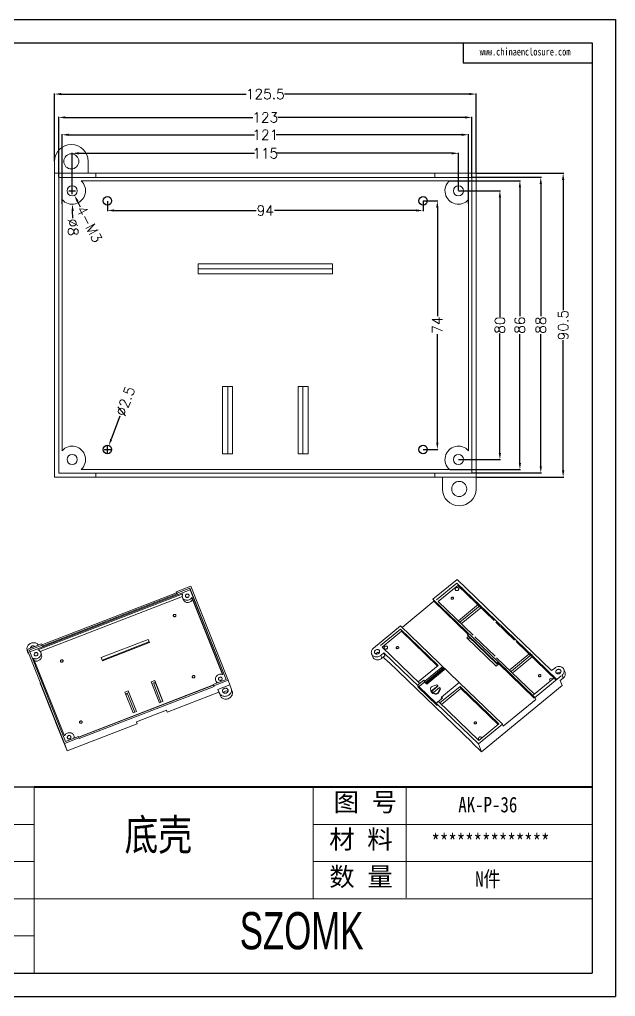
# Model space of a CAD drawing. Header units: inches. Extents: x 918 to 1974, y 1101 to 1392.
# Drawn here: x 1151.5 to 1328.9, y 1101 to 1391.8 of the extents above; entities that cross this region are included whole.
import ezdxf

# ---------------------------------------------------------------- set-up
doc = ezdxf.new("R2010")
doc.units = ezdxf.units.IN
doc.layers.add('文字', color=81, linetype='Continuous')
doc.layers.add('粗实线', color=7, linetype='Continuous', lineweight=30)
doc.layers.add('细实线', color=3, linetype='Continuous', lineweight=9)
doc.styles.get("Standard").update_dxf_attribs({"font": 'txt', "bigfont": 'gbcbig.shx'})
doc.styles.add('宋体', font='', dxfattribs={"width": 0.8, "height": 3.5})
doc.styles.add('长仿宋', font='', dxfattribs={"width": 0.7, "height": 4})
doc.styles.get('宋体').set_extended_font_data('SimSun')
doc.styles.get('长仿宋').set_extended_font_data('SimSun')
doc.dimstyles.new('3', dxfattribs={"dimtxt": 3, "dimasz": 2, "dimexe": 0.18, "dimexo": 0.0625, "dimgap": 0.2, "dimtad": 0, "dimzin": 12, "dimdsep": 46, "dimtxsty": 'Standard', "dimcen": 1, "dimclrd": 3, "dimclre": 3, "dimadec": 0, "dimazin": 0, "dimtfac": 1, "dimtofl": 0, "dimtmove": 0, "dimatfit": 3, "dimfxl": 0, "dimtolj": 1, "dimtzin": 0, "dimarcsym": 0})

# ---------------------------------------------------------------- blocks, each defined once
blk = doc.blocks.new('*D134')
at = {"color": 3, "lineweight": -2, "transparency": 16777216}
for p, q in [((1161.92, 1349.62), (1161.92, 1369.77)), ((1163.92, 1369.59), (1218.97, 1369.59)), ((1285.42, 1369.59), (1230.37, 1369.59)), ((1287.42, 1346.12), (1287.42, 1369.77))]:
    blk.add_line(p, q, dxfattribs=at)
at = {"color": 3, "transparency": 16777216}
for points in [[(1163.92, 1369.93), (1163.92, 1369.26), (1161.92, 1369.59)], [(1285.42, 1369.93), (1285.42, 1369.26), (1287.42, 1369.59)]]:
    blk.add_solid(points, dxfattribs=at)
at = {"layer": 'Defpoints', "color": 0, "transparency": 16777216}
for p in [(1287.42, 1369.59), (1161.92, 1349.56), (1287.42, 1346.06)]:
    blk.add_point(p, dxfattribs=at)
at = {"color": 0, "transparency": 16777216, "insert": (1224.67, 1369.59), "char_height": 3, "attachment_point": 5}
blk.add_mtext('\\A1;125.5', dxfattribs=at)
blk = doc.blocks.new('*D135')
at = {"color": 3, "lineweight": -2, "transparency": 16777216}
for p, q in [((1163.17, 1344.87), (1163.17, 1362.82)), ((1165.17, 1362.64), (1220.97, 1362.64)), ((1284.17, 1362.64), (1228.37, 1362.64)), ((1286.17, 1344.87), (1286.17, 1362.82))]:
    blk.add_line(p, q, dxfattribs=at)
at = {"color": 3, "transparency": 16777216}
for points in [[(1165.17, 1362.97), (1165.17, 1362.31), (1163.17, 1362.64)], [(1284.17, 1362.97), (1284.17, 1362.31), (1286.17, 1362.64)]]:
    blk.add_solid(points, dxfattribs=at)
at = {"layer": 'Defpoints', "color": 0, "transparency": 16777216}
for p in [(1286.17, 1362.64), (1163.17, 1344.81), (1286.17, 1344.81)]:
    blk.add_point(p, dxfattribs=at)
at = {"color": 0, "transparency": 16777216, "insert": (1224.67, 1362.64), "char_height": 3, "attachment_point": 5}
blk.add_mtext('\\A1;123', dxfattribs=at)
blk = doc.blocks.new('*D136')
at = {"color": 3, "lineweight": -2, "transparency": 16777216}
for p, q in [((1164.17, 1336.95), (1164.17, 1357.66)), ((1166.17, 1357.48), (1221.47, 1357.48)), ((1283.17, 1357.48), (1227.87, 1357.48)), ((1285.17, 1336.95), (1285.17, 1357.66))]:
    blk.add_line(p, q, dxfattribs=at)
at = {"color": 3, "transparency": 16777216}
for points in [[(1166.17, 1357.81), (1166.17, 1357.14), (1164.17, 1357.48)], [(1283.17, 1357.81), (1283.17, 1357.14), (1285.17, 1357.48)]]:
    blk.add_solid(points, dxfattribs=at)
at = {"layer": 'Defpoints', "color": 0, "transparency": 16777216}
for p in [(1285.17, 1357.48), (1164.17, 1336.89), (1285.17, 1336.89)]:
    blk.add_point(p, dxfattribs=at)
at = {"color": 0, "transparency": 16777216, "insert": (1224.67, 1357.48), "char_height": 3, "attachment_point": 5}
blk.add_mtext('\\A1;121', dxfattribs=at)
blk = doc.blocks.new('*D137')
at = {"color": 3, "lineweight": -2, "transparency": 16777216}
for p, q in [((1167.17, 1340.87), (1167.17, 1352.14)), ((1282.17, 1340.87), (1282.17, 1352.14)), ((1169.17, 1351.96), (1221.47, 1351.96)), ((1280.17, 1351.96), (1227.87, 1351.96))]:
    blk.add_line(p, q, dxfattribs=at)
at = {"color": 3, "transparency": 16777216}
for points in [[(1169.17, 1352.29), (1169.17, 1351.62), (1167.17, 1351.96)], [(1280.17, 1352.29), (1280.17, 1351.62), (1282.17, 1351.96)]]:
    blk.add_solid(points, dxfattribs=at)
at = {"layer": 'Defpoints', "color": 0, "transparency": 16777216}
for p in [(1167.17, 1351.96), (1167.17, 1340.81), (1282.17, 1340.81)]:
    blk.add_point(p, dxfattribs=at)
at = {"color": 0, "transparency": 16777216, "insert": (1224.67, 1351.96), "char_height": 3, "attachment_point": 5}
blk.add_mtext('\\A1;115', dxfattribs=at)
blk = doc.blocks.new('*D138')
at = {"color": 3, "lineweight": -2, "transparency": 16777216}
for p, q in [((1282.23, 1340.81), (1294.71, 1340.81)), ((1294.53, 1338.81), (1294.53, 1303.26)), ((1294.53, 1262.81), (1294.53, 1298.36)), ((1282.23, 1260.81), (1294.71, 1260.81))]:
    blk.add_line(p, q, dxfattribs=at)
at = {"color": 3, "transparency": 16777216}
for points in [[(1294.19, 1338.81), (1294.86, 1338.81), (1294.53, 1340.81)], [(1294.19, 1262.81), (1294.86, 1262.81), (1294.53, 1260.81)]]:
    blk.add_solid(points, dxfattribs=at)
at = {"layer": 'Defpoints', "color": 0, "transparency": 16777216}
for p in [(1282.17, 1340.81), (1282.17, 1260.81), (1294.53, 1260.81)]:
    blk.add_point(p, dxfattribs=at)
at = {"color": 0, "transparency": 16777216, "insert": (1294.53, 1300.81), "char_height": 3, "attachment_point": 5, "rotation": 90}
blk.add_mtext('\\A1;80', dxfattribs=at)
blk = doc.blocks.new('*D139')
at = {"color": 3, "lineweight": -2, "transparency": 16777216}
for p, q in [((1279.58, 1343.81), (1300.66, 1343.81)), ((1300.48, 1341.81), (1300.48, 1303.51)), ((1300.48, 1259.81), (1300.48, 1298.11)), ((1279.58, 1257.81), (1300.66, 1257.81))]:
    blk.add_line(p, q, dxfattribs=at)
at = {"color": 3, "transparency": 16777216}
for points in [[(1300.15, 1341.81), (1300.81, 1341.81), (1300.48, 1343.81)], [(1300.15, 1259.81), (1300.81, 1259.81), (1300.48, 1257.81)]]:
    blk.add_solid(points, dxfattribs=at)
at = {"layer": 'Defpoints', "color": 0, "transparency": 16777216}
for p in [(1279.52, 1343.81), (1300.48, 1343.81), (1279.52, 1257.81)]:
    blk.add_point(p, dxfattribs=at)
at = {"color": 0, "transparency": 16777216, "insert": (1300.48, 1300.81), "char_height": 3, "attachment_point": 5, "rotation": 90}
blk.add_mtext('\\A1;86', dxfattribs=at)
blk = doc.blocks.new('*D140')
at = {"color": 3, "lineweight": -2, "transparency": 16777216}
for p, q in [((1286.23, 1344.81), (1306.88, 1344.81)), ((1306.7, 1342.81), (1306.7, 1303.51)), ((1306.7, 1258.81), (1306.7, 1298.11)), ((1286.23, 1256.81), (1306.88, 1256.81))]:
    blk.add_line(p, q, dxfattribs=at)
at = {"color": 3, "transparency": 16777216}
for points in [[(1306.37, 1342.81), (1307.03, 1342.81), (1306.7, 1344.81)], [(1306.37, 1258.81), (1307.03, 1258.81), (1306.7, 1256.81)]]:
    blk.add_solid(points, dxfattribs=at)
at = {"layer": 'Defpoints', "color": 0, "transparency": 16777216}
for p in [(1286.17, 1344.81), (1286.17, 1256.81), (1306.7, 1256.81)]:
    blk.add_point(p, dxfattribs=at)
at = {"color": 0, "transparency": 16777216, "insert": (1306.7, 1300.81), "char_height": 3, "attachment_point": 5, "rotation": 90}
blk.add_mtext('\\A1;88', dxfattribs=at)
blk = doc.blocks.new('*D141')
at = {"color": 3, "lineweight": -2, "transparency": 16777216}
for p, q in [((1287.48, 1346.06), (1313.54, 1346.06)), ((1313.36, 1344.06), (1313.36, 1305.26)), ((1313.36, 1257.56), (1313.36, 1296.36)), ((1287.48, 1255.56), (1313.54, 1255.56))]:
    blk.add_line(p, q, dxfattribs=at)
at = {"color": 3, "transparency": 16777216}
for points in [[(1313.03, 1344.06), (1313.7, 1344.06), (1313.36, 1346.06)], [(1313.03, 1257.56), (1313.7, 1257.56), (1313.36, 1255.56)]]:
    blk.add_solid(points, dxfattribs=at)
at = {"layer": 'Defpoints', "color": 0, "transparency": 16777216}
for p in [(1287.42, 1346.06), (1313.36, 1346.06), (1287.42, 1255.56)]:
    blk.add_point(p, dxfattribs=at)
at = {"color": 0, "transparency": 16777216, "insert": (1313.36, 1300.81), "char_height": 3, "attachment_point": 5, "rotation": 90}
blk.add_mtext('\\A1;90.5', dxfattribs=at)
blk = doc.blocks.new('*D142')
at = {"color": 3, "lineweight": -2, "transparency": 16777216}
for p, q in [((1166.17, 1340.81), (1168.17, 1340.81)), ((1167.17, 1339.81), (1167.17, 1341.81)), ((1167.35, 1332.64), (1167.3, 1334.81))]:
    blk.add_line(p, q, dxfattribs=at)
at = {"color": 3, "transparency": 16777216}
blk.add_solid([(1167.64, 1334.82), (1166.97, 1334.8), (1167.26, 1336.81)], dxfattribs=at)
at = {"layer": 'Defpoints', "color": 0, "transparency": 16777216}
for p in [(1167.08, 1344.81), (1167.26, 1336.81)]:
    blk.add_point(p, dxfattribs=at)
at = {"color": 0, "transparency": 16777216, "insert": (1167.41, 1329.94), "char_height": 3, "attachment_point": 5, "rotation": 271.2911}
blk.add_mtext('\\A1;∅8', dxfattribs=at)
blk = doc.blocks.new('*D143')
at = {"color": 3, "lineweight": -2, "transparency": 16777216}
for p, q in [((1166.17, 1340.81), (1168.17, 1340.81)), ((1167.17, 1339.81), (1167.17, 1341.81)), ((1169.69, 1335.92), (1168.77, 1337.7))]:
    blk.add_line(p, q, dxfattribs=at)
at = {"color": 3, "transparency": 16777216}
blk.add_solid([(1169.07, 1337.85), (1168.47, 1337.55), (1167.85, 1339.48)], dxfattribs=at)
at = {"layer": 'Defpoints', "color": 0, "transparency": 16777216}
for p in [(1166.48, 1342.14), (1167.85, 1339.48)]:
    blk.add_point(p, dxfattribs=at)
at = {"color": 0, "transparency": 16777216, "insert": (1172.3, 1330.85), "char_height": 3, "attachment_point": 5, "rotation": 297.2671}
blk.add_mtext('\\A1;4-M3', dxfattribs=at)
blk = doc.blocks.new('*D157')
at = {"color": 3, "lineweight": -2, "transparency": 16777216}
for p, q in [((1177.67, 1337.75), (1177.67, 1334.76)), ((1271.67, 1337.75), (1271.67, 1334.76)), ((1179.67, 1334.94), (1221.97, 1334.94)), ((1269.67, 1334.94), (1227.37, 1334.94))]:
    blk.add_line(p, q, dxfattribs=at)
at = {"color": 3, "transparency": 16777216}
for points in [[(1179.67, 1335.27), (1179.67, 1334.61), (1177.67, 1334.94)], [(1269.67, 1335.27), (1269.67, 1334.61), (1271.67, 1334.94)]]:
    blk.add_solid(points, dxfattribs=at)
at = {"layer": 'Defpoints', "color": 0, "transparency": 16777216}
for p in [(1177.67, 1337.81), (1271.67, 1337.81), (1271.67, 1334.94)]:
    blk.add_point(p, dxfattribs=at)
at = {"color": 0, "transparency": 16777216, "insert": (1224.67, 1334.94), "char_height": 3, "attachment_point": 5}
blk.add_mtext('\\A1;94', dxfattribs=at)
blk = doc.blocks.new('*D158')
at = {"color": 3, "lineweight": -2, "transparency": 16777216}
for p, q in [((1271.73, 1337.81), (1276.08, 1337.81)), ((1275.9, 1335.81), (1275.9, 1303.51)), ((1275.9, 1265.81), (1275.9, 1298.11)), ((1271.73, 1263.81), (1276.08, 1263.81))]:
    blk.add_line(p, q, dxfattribs=at)
at = {"color": 3, "transparency": 16777216}
for points in [[(1275.57, 1335.81), (1276.23, 1335.81), (1275.9, 1337.81)], [(1275.57, 1265.81), (1276.23, 1265.81), (1275.9, 1263.81)]]:
    blk.add_solid(points, dxfattribs=at)
at = {"layer": 'Defpoints', "color": 0, "transparency": 16777216}
for p in [(1271.67, 1337.81), (1271.67, 1263.81), (1275.9, 1263.81)]:
    blk.add_point(p, dxfattribs=at)
at = {"color": 0, "transparency": 16777216, "insert": (1275.9, 1300.81), "char_height": 3, "attachment_point": 5, "rotation": 90}
blk.add_mtext('\\A1;74', dxfattribs=at)
blk = doc.blocks.new('*D159')
at = {"color": 3, "lineweight": -2, "transparency": 16777216}
for p, q in [((1181.37, 1273.76), (1178.8, 1266.86)), ((1176.67, 1263.81), (1178.67, 1263.81)), ((1177.67, 1262.81), (1177.67, 1264.81))]:
    blk.add_line(p, q, dxfattribs=at)
at = {"color": 3, "transparency": 16777216}
blk.add_solid([(1178.49, 1266.97), (1179.11, 1266.74), (1178.1, 1264.98)], dxfattribs=at)
at = {"layer": 'Defpoints', "color": 0, "transparency": 16777216}
for p in [(1178.1, 1264.98), (1177.23, 1262.64)]:
    blk.add_point(p, dxfattribs=at)
at = {"color": 0, "transparency": 16777216, "insert": (1183.01, 1278.17), "char_height": 3, "attachment_point": 5, "rotation": 69.5749}
blk.add_mtext('\\A1;∅2.5', dxfattribs=at)

msp = doc.modelspace()

# ---------------------------------------------------------------- linework, layer by layer
for p, q in [((917.718, 1391.774), (1328.94, 1391.774)), ((1328.94, 1391.774), (1328.94, 1101.011)), ((928.359, 1384.851), (1322.017, 1384.851)), ((1283.556, 1384.851), (1283.556, 1378.841)), ((1322.017, 1384.851), (1322.017, 1107.934)), ((1283.556, 1378.841), (1322.017, 1378.841)), ((1155.867, 1163.317), (1072.792, 1163.317)), ((928.359, 1107.934), (1322.017, 1107.934)), ((917.718, 1101.011), (1328.94, 1101.011))]:
    msp.add_line(p, q)
at = {"color": 7, "linetype": 'Continuous', "lineweight": 15}
for p, q in [((1161.917, 1346.059), (1161.917, 1349.559)), ((1171.917, 1349.559), (1171.917, 1346.059)), ((1161.917, 1255.559), (1161.917, 1346.059)), ((1161.917, 1346.059), (1174.167, 1346.059)), ((1174.167, 1344.809), (1163.167, 1344.809)), ((1163.167, 1344.809), (1163.167, 1256.809)), ((1279.522, 1343.809), (1169.813, 1343.809)), ((1174.167, 1346.059), (1174.167, 1344.809)), ((1174.167, 1346.059), (1275.167, 1346.059)), ((1275.167, 1344.809), (1174.167, 1344.809)), ((1275.167, 1344.809), (1275.167, 1346.059)), ((1275.167, 1346.059), (1287.417, 1346.059)), ((1286.167, 1344.809), (1275.167, 1344.809)), ((1286.167, 1256.809), (1286.167, 1344.809)), ((1287.417, 1346.059), (1287.417, 1255.559)), ((1164.167, 1338.164), (1164.167, 1263.455)), ((1285.167, 1263.455), (1285.167, 1338.164)), ((1244.667, 1319.059), (1204.667, 1319.059)), ((1204.667, 1319.059), (1204.667, 1316.059)), ((1244.667, 1317.559), (1204.667, 1317.559)), ((1244.667, 1316.059), (1244.667, 1319.059)), ((1204.667, 1316.059), (1244.667, 1316.059)), ((1211.917, 1282.559), (1211.917, 1262.559)), ((1214.917, 1282.559), (1211.917, 1282.559)), ((1213.517, 1282.559), (1213.517, 1262.559)), ((1214.917, 1262.559), (1214.917, 1282.559)), ((1234.417, 1282.559), (1237.417, 1282.559)), ((1234.417, 1262.559), (1234.417, 1282.559)), ((1235.817, 1282.559), (1235.817, 1262.559)), ((1237.417, 1262.559), (1237.417, 1282.559)), ((1211.917, 1262.559), (1214.917, 1262.559)), ((1237.417, 1262.559), (1234.417, 1262.559)), ((1163.167, 1256.809), (1174.167, 1256.809)), ((1169.813, 1257.809), (1279.522, 1257.809)), ((1174.167, 1255.559), (1174.167, 1256.809)), ((1174.167, 1256.809), (1275.167, 1256.809)), ((1275.167, 1256.809), (1275.167, 1255.559)), ((1275.167, 1256.809), (1286.167, 1256.809)), ((1174.167, 1255.559), (1161.917, 1255.559)), ((1275.167, 1255.559), (1174.167, 1255.559)), ((1287.417, 1255.559), (1275.167, 1255.559)), ((1277.417, 1252.059), (1277.417, 1255.559)), ((1287.417, 1255.559), (1287.417, 1252.059)), ((1281.76, 1225.139), (1274.608, 1219.252)), ((1309.94, 1197.998), (1281.76, 1225.139)), ((1202.353, 1222.046), (1154.548, 1203.566)), ((1198.183, 1221.438), (1202.467, 1223.094)), ((1198.337, 1221.053), (1198.183, 1221.438)), ((1198.267, 1221.191), (1198.183, 1221.438)), ((1202.183, 1222.54), (1198.337, 1221.053)), ((1213.016, 1195.383), (1202.183, 1222.54)), ((1202.353, 1222.046), (1202.183, 1222.54)), ((1212.992, 1195.374), (1202.353, 1222.046)), ((1202.467, 1223.094), (1213.607, 1195.166)), ((1281.732, 1223.983), (1275.692, 1219.012)), ((1281.964, 1223.372), (1276.141, 1218.58)), ((1293.074, 1213.059), (1281.732, 1223.983)), ((1292.857, 1212.88), (1281.964, 1223.372)), ((1200.152, 1220.839), (1156.971, 1204.146)), ((1199.975, 1220.025), (1157.663, 1203.668)), ((1158.144, 1205.681), (1198.267, 1221.191)), ((1198.421, 1220.806), (1158.286, 1205.291)), ((1198.421, 1220.806), (1198.267, 1221.191)), ((1198.337, 1221.053), (1198.421, 1220.806)), ((1200.027, 1219.785), (1200.253, 1219.126)), ((1212.018, 1196.805), (1202.821, 1219.86)), ((1202.821, 1219.86), (1203.046, 1219.201)), ((1211.973, 1196.824), (1203.046, 1219.201)), ((1274.84, 1218.641), (1265.389, 1210.862)), ((1274.608, 1219.252), (1293.997, 1200.578)), ((1274.84, 1218.641), (1274.608, 1219.252)), ((1285.022, 1208.835), (1274.84, 1218.641)), ((1276.141, 1218.58), (1286.597, 1208.51)), ((1286.519, 1218.985), (1286.287, 1219.596)), ((1282.157, 1212.786), (1288.196, 1217.757)), ((1288.634, 1217.335), (1282.595, 1212.364)), ((1288.866, 1216.724), (1283.044, 1211.932)), ((1288.866, 1216.724), (1288.634, 1217.335)), ((1299.141, 1207.216), (1293.074, 1213.059)), ((1264.94, 1211.295), (1256.86, 1204.645)), ((1258.997, 1205.426), (1264.957, 1210.331)), ((1259.446, 1204.994), (1265.189, 1209.72)), ((1282.391, 1194.487), (1264.94, 1211.295)), ((1264.957, 1210.331), (1276.19, 1199.513)), ((1265.189, 1209.72), (1275.973, 1199.334)), ((1298.924, 1207.037), (1293.306, 1212.448)), ((1189.79, 1207.272), (1175.802, 1201.864)), ((1190.159, 1206.346), (1189.79, 1207.272)), ((1189.79, 1207.272), (1189.959, 1206.778)), ((1189.959, 1206.778), (1190.135, 1206.337)), ((1285.167, 1208.152), (1284.676, 1207.748)), ((1284.676, 1207.748), (1293.434, 1199.313)), ((1285.239, 1209.013), (1284.842, 1208.686)), ((1284.842, 1208.686), (1293.6, 1200.251)), ((1284.974, 1208.337), (1284.842, 1208.686)), ((1284.974, 1208.337), (1293.732, 1199.902)), ((1285.061, 1207.377), (1285.552, 1207.781)), ((1287.035, 1208.088), (1293.102, 1202.245)), ((1311.483, 1195.329), (1299.141, 1207.216)), ((1153.763, 1204.267), (1158.047, 1205.923)), ((1164.904, 1176.339), (1153.763, 1204.267)), ((1154.243, 1202.867), (1153.763, 1204.267)), ((1153.786, 1204.016), (1154.068, 1203.193)), ((1153.812, 1203.948), (1154.094, 1203.124)), ((1154.243, 1202.867), (1153.812, 1203.948)), ((1158.201, 1205.538), (1154.354, 1204.051)), ((1154.354, 1204.051), (1165.187, 1176.894)), ((1158.047, 1205.923), (1158.201, 1205.538)), ((1158.286, 1205.291), (1158.201, 1205.538)), ((1176.092, 1201.137), (1190.044, 1206.531)), ((1176.171, 1200.939), (1190.159, 1206.346)), ((1190.044, 1206.531), (1190.123, 1206.332)), ((1270.668, 1194.186), (1259.446, 1204.994)), ((1269.744, 1205.333), (1269.512, 1205.945)), ((1311.266, 1195.15), (1299.362, 1206.615)), ((1154.094, 1203.124), (1154.068, 1203.193)), ((1155.691, 1201.641), (1164.888, 1178.586)), ((1158.059, 1202.69), (1157.834, 1203.349)), ((1175.802, 1201.864), (1176.171, 1200.939)), ((1256.319, 1202.97), (1256.651, 1202.097)), ((1258.558, 1203.379), (1258.597, 1203.276)), ((1259.05, 1202.537), (1259.977, 1203.3)), ((1259.381, 1201.663), (1259.05, 1202.537)), ((1259.381, 1201.663), (1260.309, 1202.426)), ((1259.781, 1201.992), (1261.365, 1200.467)), ((1260.309, 1202.426), (1259.977, 1203.3)), ((1259.977, 1203.3), (1270.455, 1193.208)), ((1293.54, 1201.823), (1304.81, 1190.969)), ((1297.564, 1198.296), (1303.603, 1203.267)), ((1304.041, 1202.845), (1298.002, 1197.874)), ((1304.273, 1202.234), (1298.451, 1197.442)), ((1304.273, 1202.234), (1304.041, 1202.845)), ((1261.265, 1200.729), (1261.365, 1200.467)), ((1261.458, 1200.544), (1261.365, 1200.467)), ((1261.458, 1200.544), (1286.27, 1176.647)), ((1276.19, 1199.513), (1270.23, 1194.608)), ((1277.508, 1199.19), (1272.211, 1194.829)), ((1277.641, 1198.84), (1272.343, 1194.48)), ((1272.477, 1194.185), (1277.589, 1198.392)), ((1278.047, 1198.283), (1272.749, 1193.923)), ((1277.589, 1198.392), (1277.472, 1198.701)), ((1277.641, 1198.84), (1277.508, 1199.19)), ((1277.548, 1198.764), (1278.047, 1198.283)), ((1277.861, 1198.13), (1277.589, 1198.392)), ((1293.434, 1199.313), (1294.229, 1199.967)), ((1293.6, 1200.251), (1293.997, 1200.578)), ((1293.732, 1199.902), (1293.6, 1200.251)), ((1293.732, 1199.902), (1294.13, 1200.229)), ((1293.851, 1199.999), (1294.043, 1199.814)), ((1293.997, 1200.578), (1304.977, 1190.003)), ((1294.13, 1200.229), (1293.997, 1200.578)), ((1304.777, 1189.809), (1294.229, 1199.967)), ((1310.867, 1198.762), (1309.94, 1197.998)), ((1313.929, 1197.455), (1313.598, 1198.328)), ((1209.17, 1193.896), (1213.016, 1195.383)), ((1213.607, 1195.166), (1209.324, 1193.51)), ((1209.875, 1195.097), (1210.101, 1194.438)), ((1214.087, 1193.767), (1213.607, 1195.166)), ((1271.86, 1195.167), (1270.006, 1193.641)), ((1272.211, 1194.829), (1271.86, 1195.167)), ((1271.993, 1194.818), (1271.86, 1195.167)), ((1304.534, 1190.742), (1310.574, 1195.712)), ((1304.718, 1189.761), (1312.797, 1196.41)), ((1312.461, 1195.016), (1313.388, 1195.78)), ((1313.388, 1195.78), (1313.056, 1196.653)), ((1162.144, 1183.025), (1157.651, 1194.288)), ((1169.104, 1178.205), (1209.231, 1193.717)), ((1169.131, 1178.139), (1209.254, 1193.649)), ((1209.408, 1193.263), (1169.273, 1177.748)), ((1190.699, 1194.622), (1191.748, 1195.028)), ((1193.161, 1188.45), (1190.699, 1194.622)), ((1191.917, 1194.534), (1190.892, 1194.138)), ((1192.002, 1194.287), (1191.442, 1194.071)), ((1191.442, 1194.071), (1193.614, 1188.626)), ((1191.442, 1194.071), (1191.555, 1193.741)), ((1191.555, 1193.741), (1193.598, 1188.619)), ((1194.21, 1188.856), (1191.748, 1195.028)), ((1191.748, 1195.028), (1191.917, 1194.534)), ((1192.002, 1194.287), (1191.917, 1194.534)), ((1194.174, 1188.842), (1192.002, 1194.287)), ((1209.17, 1193.896), (1209.324, 1193.51)), ((1209.17, 1193.896), (1209.254, 1193.649)), ((1209.254, 1193.649), (1209.408, 1193.263)), ((1209.408, 1193.263), (1209.324, 1193.51)), ((1214.087, 1193.767), (1210.59, 1192.415)), ((1210.59, 1192.415), (1210.872, 1191.591)), ((1211.02, 1191.335), (1210.59, 1192.415)), ((1214.087, 1193.767), (1214.517, 1192.687)), ((1214.825, 1191.795), (1214.543, 1192.618)), ((1270.238, 1193.029), (1270.006, 1193.641)), ((1272.092, 1194.556), (1270.238, 1193.029)), ((1275.821, 1187.652), (1270.238, 1193.029)), ((1270.455, 1193.208), (1288.157, 1176.16)), ((1272.343, 1194.48), (1271.993, 1194.818)), ((1272.749, 1193.923), (1272.092, 1194.556)), ((1272.343, 1194.48), (1272.211, 1194.829)), ((1273.881, 1192.318), (1273.948, 1192.143)), ((1274.2, 1192.022), (1276.001, 1193.504)), ((1276.067, 1193.33), (1274.266, 1191.847)), ((1275.782, 1193.715), (1274.515, 1193.347)), ((1276.548, 1192.977), (1274.747, 1191.495)), ((1276.001, 1193.504), (1275.782, 1193.715)), ((1276.001, 1193.504), (1276.067, 1193.33)), ((1276.255, 1191.67), (1276.767, 1192.766)), ((1276.321, 1191.496), (1276.833, 1192.592)), ((1276.767, 1192.766), (1276.548, 1192.977)), ((1282.649, 1193.292), (1276.69, 1188.387)), ((1276.767, 1192.766), (1276.833, 1192.592)), ((1282.391, 1194.487), (1277.093, 1190.127)), ((1282.881, 1192.681), (1277.139, 1187.954)), ((1295.309, 1182.046), (1282.391, 1194.487)), ((1294.232, 1182.137), (1282.649, 1193.292)), ((1282.881, 1192.681), (1282.649, 1193.292)), ((1294.015, 1181.958), (1282.881, 1192.681)), ((1289.052, 1173.802), (1313.024, 1193.532)), ((1312.461, 1195.016), (1313.024, 1193.532)), ((1183.88, 1191.986), (1182.831, 1191.581)), ((1182.831, 1191.581), (1185.293, 1185.409)), ((1183.024, 1191.096), (1184.049, 1191.492)), ((1183.121, 1190.854), (1183.644, 1191.056)), ((1183.644, 1191.056), (1185.816, 1185.611)), ((1186.342, 1185.814), (1183.88, 1191.986)), ((1183.88, 1191.986), (1184.049, 1191.492)), ((1184.049, 1191.492), (1186.318, 1185.805)), ((1210.872, 1191.591), (1195.438, 1185.625)), ((1211.302, 1190.511), (1210.872, 1191.591)), ((1211.02, 1191.335), (1211.302, 1190.511)), ((1274.133, 1191.921), (1274.001, 1191.812)), ((1274.001, 1191.812), (1274.548, 1191.285)), ((1274.001, 1191.812), (1274.054, 1191.673)), ((1274.037, 1192.084), (1274.103, 1192.02)), ((1274.037, 1192.084), (1274.103, 1191.909)), ((1274.054, 1191.673), (1274.601, 1191.145)), ((1274.103, 1191.909), (1274.11, 1191.902)), ((1274.681, 1191.394), (1274.133, 1191.921)), ((1274.2, 1192.022), (1274.266, 1191.847)), ((1274.548, 1191.285), (1274.681, 1191.394)), ((1274.548, 1191.285), (1274.601, 1191.145)), ((1274.601, 1191.145), (1274.734, 1191.254)), ((1274.681, 1191.394), (1274.734, 1191.254)), ((1274.725, 1191.428), (1274.792, 1191.253)), ((1274.738, 1191.409), (1274.803, 1191.346)), ((1274.738, 1191.409), (1274.804, 1191.234)), ((1274.803, 1191.346), (1274.87, 1191.171)), ((1274.804, 1191.234), (1274.87, 1191.171)), ((1275.589, 1188.263), (1277.444, 1189.79)), ((1276.255, 1191.67), (1276.321, 1191.496)), ((1277.167, 1189.933), (1277.019, 1189.811)), ((1277.019, 1189.811), (1277.226, 1189.611)), ((1277.093, 1190.127), (1277.444, 1189.79)), ((1277.226, 1189.778), (1277.093, 1190.127)), ((1277.226, 1189.778), (1277.32, 1189.687)), ((1295.541, 1181.435), (1305.209, 1189.392)), ((1304.977, 1190.003), (1305.209, 1189.392)), ((1194.21, 1188.856), (1193.161, 1188.45)), ((1275.589, 1188.263), (1275.821, 1187.652)), ((1276.252, 1188.808), (1288.272, 1177.232)), ((1185.293, 1185.409), (1186.342, 1185.814)), ((1186.324, 1182.755), (1195.241, 1186.202)), ((1195.213, 1186.191), (1195.438, 1185.625)), ((1195.241, 1186.202), (1195.438, 1185.625)), ((1162.144, 1183.025), (1162.342, 1182.448)), ((1165.665, 1174.116), (1162.342, 1182.448)), ((1186.521, 1182.178), (1165.665, 1174.116)), ((1186.521, 1182.178), (1186.324, 1182.755)), ((1288.157, 1176.16), (1295.309, 1182.046)), ((1288.272, 1177.232), (1294.232, 1182.137)), ((1295.541, 1181.435), (1295.309, 1182.046)), ((1169.188, 1177.995), (1164.904, 1176.339)), ((1165.187, 1176.894), (1169.034, 1178.381)), ((1167.908, 1178.002), (1167.682, 1178.661)), ((1167.924, 1177.952), (1167.908, 1178.002)), ((1169.188, 1177.995), (1169.034, 1178.381)), ((1169.188, 1177.995), (1169.273, 1177.748)), ((1165.665, 1174.116), (1164.904, 1176.339)), ((1286.37, 1176.385), (1286.27, 1176.647)), ((1286.37, 1176.385), (1289.052, 1173.802)), ((1288.157, 1176.16), (1289.052, 1173.802))]:
    msp.add_line(p, q, dxfattribs=at)
at = {"color": 8, "linetype": 'Continuous', "lineweight": 15}
msp.add_line((1274.144, 1191.911), (1274.103, 1192.02), dxfattribs=at)
at = {"color": 7, "linetype": 'Continuous', "lineweight": 15, "flags": 128}
for points in [[(1282.079, 1221.959), (1282.171, 1222.055), (1282.234, 1222.165), (1282.264, 1222.283), (1282.259, 1222.401), (1282.219, 1222.51), (1282.148, 1222.603), (1282.049, 1222.673), (1281.931, 1222.717), (1281.799, 1222.731), (1281.665, 1222.713), (1281.536, 1222.666), (1281.422, 1222.592), (1281.331, 1222.497), (1281.268, 1222.386), (1281.238, 1222.268), (1281.242, 1222.151), (1281.282, 1222.042), (1281.353, 1221.949), (1281.452, 1221.878), (1281.571, 1221.834), (1281.702, 1221.821), (1281.836, 1221.838), (1281.965, 1221.885), (1282.079, 1221.959)], [(1200.152, 1220.839), (1200.051, 1220.632), (1199.988, 1220.416), (1199.963, 1220.197), (1199.979, 1219.979), (1200.033, 1219.769), (1200.124, 1219.572), (1200.251, 1219.394), (1200.41, 1219.239), (1200.596, 1219.112), (1200.805, 1219.015), (1201.031, 1218.952), (1201.268, 1218.924), (1201.51, 1218.932), (1201.75, 1218.976), (1201.982, 1219.054), (1202.2, 1219.164), (1202.398, 1219.304), (1202.57, 1219.469), (1202.712, 1219.656), (1202.821, 1219.86)], [(1201.971, 1220.473), (1201.905, 1220.586), (1201.808, 1220.678), (1201.687, 1220.741), (1201.549, 1220.773), (1201.404, 1220.77), (1201.262, 1220.733), (1201.132, 1220.665), (1201.024, 1220.57), (1200.945, 1220.454), (1200.9, 1220.326), (1200.892, 1220.194), (1200.922, 1220.068), (1200.987, 1219.955), (1201.084, 1219.863), (1201.206, 1219.8), (1201.344, 1219.768), (1201.489, 1219.771), (1201.631, 1219.808), (1201.76, 1219.876), (1201.868, 1219.971), (1201.948, 1220.087), (1201.993, 1220.215), (1202.001, 1220.347), (1201.971, 1220.473)], [(1153.812, 1203.948), (1153.742, 1204.174), (1153.709, 1204.41), (1153.714, 1204.65), (1153.757, 1204.889), (1153.836, 1205.123), (1153.95, 1205.347), (1154.097, 1205.556), (1154.274, 1205.746), (1154.477, 1205.914), (1154.702, 1206.055), (1154.945, 1206.166), (1155.2, 1206.247), (1155.462, 1206.294), (1155.727, 1206.308), (1155.988, 1206.287), (1156.24, 1206.232), (1156.479, 1206.145), (1156.699, 1206.026), (1156.895, 1205.879), (1157.065, 1205.707), (1157.16, 1205.58)], [(1156.971, 1204.146), (1157.187, 1204.062), (1157.382, 1203.947), (1157.552, 1203.802), (1157.692, 1203.632), (1157.797, 1203.442), (1157.866, 1203.236), (1157.896, 1203.021), (1157.887, 1202.801), (1157.839, 1202.583), (1157.752, 1202.372), (1157.63, 1202.175), (1157.476, 1201.995), (1157.293, 1201.839), (1157.087, 1201.71), (1156.863, 1201.612), (1156.627, 1201.547), (1156.386, 1201.517), (1156.145, 1201.523), (1155.912, 1201.565), (1155.691, 1201.641)], [(1256.86, 1204.645), (1256.683, 1204.479), (1256.532, 1204.295), (1256.409, 1204.097), (1256.318, 1203.889), (1256.261, 1203.674), (1256.237, 1203.458), (1256.249, 1203.244), (1256.296, 1203.037), (1256.376, 1202.842), (1256.489, 1202.662), (1256.631, 1202.501), (1256.8, 1202.362), (1256.993, 1202.248), (1257.205, 1202.161), (1257.433, 1202.104), (1257.671, 1202.077), (1257.915, 1202.08), (1258.16, 1202.115), (1258.401, 1202.179), (1258.633, 1202.272), (1258.85, 1202.392), (1259.05, 1202.537)], [(1258.448, 1203.116), (1258.565, 1203.233), (1258.653, 1203.366), (1258.708, 1203.51), (1258.728, 1203.658), (1258.713, 1203.802), (1258.661, 1203.937), (1258.577, 1204.055), (1258.464, 1204.152), (1258.327, 1204.222), (1258.172, 1204.263), (1258.007, 1204.273), (1257.84, 1204.25), (1257.679, 1204.197), (1257.53, 1204.116), (1257.401, 1204.01), (1257.298, 1203.884), (1257.226, 1203.745), (1257.188, 1203.598), (1257.186, 1203.451), (1257.219, 1203.311), (1257.287, 1203.184), (1257.387, 1203.075), (1257.513, 1202.991), (1257.659, 1202.935), (1257.82, 1202.91), (1257.987, 1202.916), (1258.152, 1202.954), (1258.308, 1203.022), (1258.448, 1203.116)], [(1260.888, 1204.518), (1260.774, 1204.444), (1260.646, 1204.397), (1260.511, 1204.38), (1260.38, 1204.393), (1260.261, 1204.437), (1260.162, 1204.508), (1260.091, 1204.601), (1260.051, 1204.709), (1260.047, 1204.827), (1260.077, 1204.945), (1260.14, 1205.055), (1260.231, 1205.151), (1260.345, 1205.225), (1260.474, 1205.272), (1260.608, 1205.289), (1260.74, 1205.276), (1260.859, 1205.232), (1260.957, 1205.162), (1261.029, 1205.069), (1261.068, 1204.96), (1261.073, 1204.842), (1261.043, 1204.724), (1260.98, 1204.614), (1260.888, 1204.518)], [(1155.89, 1202.66), (1155.86, 1202.787), (1155.868, 1202.919), (1155.913, 1203.047), (1155.993, 1203.162), (1156.101, 1203.257), (1156.23, 1203.326), (1156.372, 1203.362), (1156.517, 1203.365), (1156.655, 1203.334), (1156.777, 1203.27), (1156.874, 1203.178), (1156.939, 1203.066), (1156.969, 1202.939), (1156.961, 1202.807), (1156.916, 1202.679), (1156.837, 1202.563), (1156.729, 1202.468), (1156.599, 1202.4), (1156.457, 1202.363), (1156.312, 1202.361), (1156.174, 1202.392), (1156.053, 1202.456), (1155.956, 1202.547), (1155.89, 1202.66)], [(1256.651, 1202.097), (1256.707, 1201.969), (1256.82, 1201.789), (1256.962, 1201.628), (1257.132, 1201.489), (1257.324, 1201.375), (1257.537, 1201.288), (1257.764, 1201.231), (1258.003, 1201.203), (1258.247, 1201.207), (1258.492, 1201.241), (1258.732, 1201.306), (1258.964, 1201.399), (1259.182, 1201.519), (1259.381, 1201.663)], [(1313.056, 1196.653), (1313.234, 1196.819), (1313.385, 1197.003), (1313.508, 1197.201), (1313.599, 1197.409), (1313.656, 1197.624), (1313.679, 1197.84), (1313.668, 1198.054), (1313.621, 1198.261), (1313.541, 1198.456), (1313.428, 1198.636), (1313.286, 1198.797), (1313.117, 1198.936), (1312.924, 1199.05), (1312.712, 1199.137), (1312.484, 1199.194), (1312.246, 1199.221), (1312.002, 1199.218), (1311.757, 1199.183), (1311.516, 1199.119), (1311.284, 1199.026), (1311.066, 1198.906), (1310.867, 1198.762)], [(1312.454, 1197.233), (1312.571, 1197.349), (1312.659, 1197.483), (1312.714, 1197.626), (1312.735, 1197.774), (1312.719, 1197.918), (1312.668, 1198.053), (1312.583, 1198.171), (1312.47, 1198.268), (1312.333, 1198.338), (1312.178, 1198.379), (1312.014, 1198.389), (1311.847, 1198.367), (1311.685, 1198.313), (1311.536, 1198.232), (1311.407, 1198.126), (1311.304, 1198), (1311.232, 1197.861), (1311.194, 1197.714), (1311.192, 1197.567), (1311.226, 1197.427), (1311.294, 1197.3), (1311.393, 1197.192), (1311.519, 1197.108), (1311.666, 1197.052), (1311.826, 1197.026), (1311.993, 1197.033), (1312.158, 1197.071), (1312.315, 1197.138), (1312.454, 1197.233)], [(1210.482, 1194.404), (1210.327, 1194.499), (1210.157, 1194.644), (1210.017, 1194.814), (1209.912, 1195.004), (1209.843, 1195.209), (1209.813, 1195.425), (1209.822, 1195.645), (1209.871, 1195.863), (1209.957, 1196.073), (1210.079, 1196.271), (1210.233, 1196.45), (1210.416, 1196.606), (1210.622, 1196.735), (1210.846, 1196.834), (1211.082, 1196.899), (1211.323, 1196.928), (1211.564, 1196.923), (1211.798, 1196.881), (1212.018, 1196.805)], [(1211.819, 1195.786), (1211.849, 1195.659), (1211.841, 1195.527), (1211.796, 1195.399), (1211.716, 1195.283), (1211.608, 1195.188), (1211.479, 1195.12), (1211.337, 1195.083), (1211.192, 1195.081), (1211.054, 1195.112), (1210.932, 1195.176), (1210.835, 1195.267), (1210.77, 1195.38), (1210.74, 1195.507), (1210.748, 1195.639), (1210.793, 1195.767), (1210.872, 1195.882), (1210.98, 1195.977), (1211.11, 1196.046), (1211.252, 1196.082), (1211.397, 1196.085), (1211.535, 1196.054), (1211.656, 1195.99), (1211.753, 1195.899), (1211.819, 1195.786)], [(1210.167, 1194.282), (1210.137, 1194.345), (1210.101, 1194.438)], [(1214.517, 1192.687), (1214.587, 1192.46), (1214.62, 1192.225), (1214.615, 1191.985), (1214.573, 1191.745), (1214.493, 1191.511), (1214.379, 1191.287), (1214.232, 1191.078), (1214.055, 1190.888), (1213.852, 1190.721), (1213.627, 1190.58), (1213.384, 1190.468), (1213.129, 1190.387), (1212.867, 1190.34), (1212.603, 1190.326), (1212.341, 1190.347), (1212.089, 1190.402), (1211.851, 1190.489), (1211.631, 1190.608), (1211.434, 1190.755), (1211.265, 1190.927), (1211.126, 1191.122), (1211.02, 1191.335)], [(1211.982, 1191.707), (1211.941, 1191.863), (1211.939, 1192.026), (1211.975, 1192.189), (1212.048, 1192.343), (1212.156, 1192.482), (1212.292, 1192.598), (1212.45, 1192.688), (1212.623, 1192.745), (1212.803, 1192.768), (1212.981, 1192.756), (1213.15, 1192.709), (1213.3, 1192.629), (1213.426, 1192.521), (1213.521, 1192.388), (1213.581, 1192.238), (1213.603, 1192.077), (1213.586, 1191.913), (1213.531, 1191.754), (1213.44, 1191.607), (1213.318, 1191.478), (1213.17, 1191.375), (1213.003, 1191.301), (1212.825, 1191.26), (1212.645, 1191.255), (1212.471, 1191.285), (1212.31, 1191.348), (1212.171, 1191.443), (1212.06, 1191.564), (1211.982, 1191.707)], [(1274.515, 1193.347), (1274.348, 1193.282), (1274.196, 1193.19), (1274.065, 1193.075), (1273.961, 1192.941), (1273.887, 1192.794), (1273.847, 1192.641), (1273.843, 1192.487), (1273.874, 1192.338), (1273.94, 1192.202), (1274.037, 1192.084)], [(1273.948, 1192.143), (1274.006, 1192.027), (1274.103, 1191.909)], [(1214.825, 1191.795), (1214.869, 1191.637), (1214.902, 1191.401), (1214.897, 1191.161), (1214.855, 1190.922), (1214.775, 1190.688), (1214.661, 1190.464), (1214.514, 1190.255), (1214.337, 1190.065), (1214.134, 1189.897), (1213.909, 1189.756), (1213.666, 1189.644), (1213.411, 1189.564), (1213.149, 1189.516), (1212.884, 1189.503), (1212.623, 1189.524), (1212.371, 1189.579), (1212.133, 1189.666), (1211.913, 1189.784), (1211.716, 1189.931), (1211.547, 1190.104), (1211.408, 1190.299), (1211.302, 1190.511)], [(1274.804, 1191.234), (1274.797, 1191.243), (1274.792, 1191.253)], [(1167.673, 1177.855), (1167.721, 1178.029), (1167.746, 1178.249), (1167.731, 1178.467), (1167.676, 1178.677), (1167.585, 1178.874), (1167.458, 1179.052), (1167.299, 1179.207), (1167.113, 1179.334), (1166.904, 1179.43), (1166.678, 1179.493), (1166.441, 1179.521), (1166.199, 1179.513), (1165.959, 1179.47), (1165.727, 1179.392), (1165.509, 1179.282), (1165.312, 1179.142), (1165.139, 1178.976), (1164.997, 1178.789), (1164.888, 1178.586)], [(1165.738, 1177.972), (1165.804, 1177.859), (1165.901, 1177.768), (1166.023, 1177.704), (1166.161, 1177.673), (1166.306, 1177.676), (1166.448, 1177.712), (1166.577, 1177.781), (1166.685, 1177.876), (1166.764, 1177.991), (1166.81, 1178.119), (1166.817, 1178.251), (1166.787, 1178.378), (1166.722, 1178.491), (1166.625, 1178.582), (1166.503, 1178.646), (1166.365, 1178.677), (1166.22, 1178.675), (1166.078, 1178.638), (1165.949, 1178.57), (1165.841, 1178.475), (1165.761, 1178.359), (1165.716, 1178.231), (1165.708, 1178.099), (1165.738, 1177.972)]]:
    msp.add_lwpolyline(points, dxfattribs=at)
for points in [[(1280.59, 1219.328), (1280.503, 1219.271), (1280.404, 1219.235), (1280.301, 1219.221), (1280.203, 1219.232), (1280.119, 1219.263), (1280.053, 1219.31), (1280.007, 1219.37), (1279.982, 1219.438), (1279.979, 1219.513), (1279.999, 1219.593), (1280.044, 1219.672), (1280.113, 1219.743), (1280.2, 1219.8), (1280.299, 1219.836), (1280.402, 1219.849), (1280.5, 1219.839), (1280.584, 1219.808), (1280.65, 1219.761), (1280.696, 1219.701), (1280.721, 1219.633), (1280.724, 1219.558), (1280.704, 1219.478), (1280.659, 1219.399)], [(1197.297, 1214.237), (1197.341, 1214.163), (1197.407, 1214.1), (1197.493, 1214.055), (1197.594, 1214.032), (1197.703, 1214.034), (1197.811, 1214.062), (1197.91, 1214.114), (1197.99, 1214.185), (1198.048, 1214.269), (1198.079, 1214.358), (1198.085, 1214.447), (1198.065, 1214.531), (1198.021, 1214.605), (1197.955, 1214.668), (1197.869, 1214.713), (1197.768, 1214.736), (1197.659, 1214.734), (1197.551, 1214.706), (1197.453, 1214.654), (1197.372, 1214.583), (1197.315, 1214.499), (1197.283, 1214.41), (1197.278, 1214.321)], [(1264.272, 1204.627), (1264.185, 1204.57), (1264.086, 1204.534), (1263.983, 1204.521), (1263.885, 1204.531), (1263.801, 1204.562), (1263.735, 1204.609), (1263.689, 1204.669), (1263.664, 1204.737), (1263.661, 1204.812), (1263.681, 1204.892), (1263.726, 1204.971), (1263.795, 1205.042), (1263.882, 1205.099), (1263.981, 1205.135), (1264.084, 1205.149), (1264.182, 1205.138), (1264.266, 1205.107), (1264.332, 1205.06), (1264.378, 1205), (1264.403, 1204.932), (1264.406, 1204.857), (1264.386, 1204.777), (1264.341, 1204.698)], [(1163.714, 1200.725), (1163.758, 1200.65), (1163.824, 1200.587), (1163.91, 1200.542), (1164.011, 1200.519), (1164.12, 1200.521), (1164.228, 1200.549), (1164.326, 1200.601), (1164.407, 1200.672), (1164.464, 1200.756), (1164.496, 1200.845), (1164.501, 1200.934), (1164.482, 1201.018), (1164.438, 1201.093), (1164.372, 1201.155), (1164.286, 1201.2), (1164.185, 1201.223), (1164.076, 1201.221), (1163.968, 1201.193), (1163.87, 1201.141), (1163.789, 1201.07), (1163.731, 1200.987), (1163.7, 1200.897), (1163.694, 1200.808)], [(1202.948, 1196.029), (1202.992, 1195.955), (1203.058, 1195.892), (1203.144, 1195.847), (1203.245, 1195.824), (1203.354, 1195.826), (1203.462, 1195.854), (1203.56, 1195.906), (1203.641, 1195.977), (1203.699, 1196.061), (1203.73, 1196.15), (1203.735, 1196.239), (1203.716, 1196.323), (1203.672, 1196.397), (1203.606, 1196.46), (1203.52, 1196.505), (1203.419, 1196.528), (1203.31, 1196.526), (1203.202, 1196.498), (1203.104, 1196.446), (1203.023, 1196.375), (1202.965, 1196.291), (1202.934, 1196.202), (1202.929, 1196.113)], [(1306.6, 1196.276), (1306.513, 1196.22), (1306.414, 1196.183), (1306.311, 1196.17), (1306.213, 1196.18), (1306.129, 1196.211), (1306.063, 1196.258), (1306.017, 1196.318), (1305.992, 1196.386), (1305.989, 1196.462), (1306.009, 1196.541), (1306.054, 1196.62), (1306.123, 1196.691), (1306.21, 1196.748), (1306.309, 1196.784), (1306.412, 1196.798), (1306.51, 1196.788), (1306.594, 1196.757), (1306.66, 1196.709), (1306.706, 1196.65), (1306.731, 1196.581), (1306.734, 1196.506), (1306.714, 1196.426), (1306.669, 1196.347)], [(1169.365, 1182.517), (1169.409, 1182.442), (1169.475, 1182.379), (1169.561, 1182.334), (1169.662, 1182.311), (1169.771, 1182.313), (1169.879, 1182.341), (1169.977, 1182.393), (1170.058, 1182.464), (1170.115, 1182.548), (1170.147, 1182.637), (1170.152, 1182.726), (1170.132, 1182.81), (1170.089, 1182.885), (1170.023, 1182.947), (1169.937, 1182.992), (1169.836, 1183.015), (1169.727, 1183.013), (1169.619, 1182.985), (1169.52, 1182.933), (1169.44, 1182.862), (1169.382, 1182.779), (1169.351, 1182.689), (1169.345, 1182.6)], [(1287.449, 1182.213), (1287.362, 1182.156), (1287.263, 1182.12), (1287.16, 1182.106), (1287.062, 1182.117), (1286.978, 1182.148), (1286.912, 1182.195), (1286.866, 1182.255), (1286.841, 1182.323), (1286.838, 1182.398), (1286.858, 1182.478), (1286.904, 1182.557), (1286.972, 1182.628), (1287.059, 1182.685), (1287.158, 1182.721), (1287.261, 1182.734), (1287.359, 1182.724), (1287.443, 1182.693), (1287.509, 1182.646), (1287.555, 1182.586), (1287.58, 1182.518), (1287.583, 1182.443), (1287.563, 1182.363), (1287.518, 1182.284)]]:
    msp.add_lwpolyline(points, close=True, dxfattribs=at)
at = {"color": 7, "linetype": 'Continuous', "lineweight": 15}
for centre, radius in [((1166.917, 1349.559), 2.25), ((1167.167, 1340.809), 1.5), ((1282.167, 1340.809), 1.5), ((1167.167, 1260.809), 1.5), ((1282.167, 1260.809), 1.5), ((1282.417, 1252.059), 2.25)]:
    msp.add_circle(centre, radius, dxfattribs=at)
for centre in [(1177.667, 1337.809), (1271.667, 1337.809), (1177.667, 1263.809), (1271.667, 1263.809)]:
    msp.add_circle(centre, 1.25)
for centre, radius, start, end in [((1166.917, 1349.559), 5, 0, 180), ((1167.167, 1340.809), 4, 221.40962, 48.59038), ((1282.167, 1340.809), 4, 131.40962, 318.59038), ((1167.167, 1260.809), 4, 311.40962, 138.59038), ((1282.167, 1260.809), 4, 41.40962, 228.59038), ((1282.417, 1252.059), 5, 180, 0), ((1201.633, 1219.773), 1.525, 205.12938, 337.94524), ((1155.605, 1204.5), 0.886, 51.45664, 170.81318), ((1156.57, 1202.362), 1.525, 246.50618, 12.40615), ((1258.364, 1202.515), 0.885, 71.41726, 150.15038), ((1309.732, 1195.209), 0.423, 124.52225, 236.41829), ((1309.858, 1195.174), 0.53, 37.68625, 133.55558), ((1312.37, 1196.631), 0.885, 71.41726, 150.15038), ((1312.509, 1196.988), 1.494, 305.99882, 18.18747), ((1213.1, 1191.043), 0.903, 59.47947, 158.32234), ((1274.15, 1192.078), 0.0745, 230.32241, 311.36796), ((1274.214, 1191.911), 0.082, 280.15826, 309.26874), ((1274.779, 1191.448), 0.0568, 124.52543, 223.24901), ((1275.402, 1192.076), 0.945, 230.67755, 334.55883), ((1275.468, 1191.902), 0.945, 230.67755, 334.55883), ((1288.533, 1177.768), 0.418, 123.59708, 255.96916), ((1288.661, 1177.755), 0.509, 21.51021, 134.85441)]:
    msp.add_arc(centre, radius, start, end, dxfattribs=at)
at = {"layer": '粗实线', "color": 7, "lineweight": 40}
msp.add_line((1322.017, 1163.317), (1155.867, 1163.317), dxfattribs=at)
at = {"layer": '细实线', "color": 7}
for p, q in [((1155.867, 1163.317), (1155.867, 1107.934)), ((1238.942, 1163.317), (1238.942, 1130.087)), ((1266.633, 1163.317), (1266.633, 1130.32)), ((1155.867, 1152.241), (1072.792, 1152.241)), ((1322.017, 1152.241), (1238.942, 1152.241)), ((1155.867, 1141.164), (1072.792, 1141.164)), ((1322.017, 1141.164), (1238.942, 1141.164)), ((1322.017, 1130.087), (1072.792, 1130.087)), ((1155.867, 1119.011), (1072.792, 1119.011))]:
    msp.add_line(p, q, dxfattribs=at)

# ---------------------------------------------------------------- texts
at = {"layer": '文字', "color": 0, "attachment_point": 1, "style": '宋体'}
for s, insert, char_height, width in [('www.chinaenclosure.com', (1288.511, 1383.329), 2.25636, 39.64208), ('{\\H1.111x;AK-P-36}', (1282.132, 1160.424), 4.15375, 48.02206), ('底壳', (1182.755, 1153.755), 9.2306, 118.00943), ('{\\H1.111x;**************}', (1274.142, 1149.347), 4.15375, 48.02206), ('{\\H1.111x;N件}', (1287.156, 1138.271), 4.15375, 48.02206)]:
    msp.add_mtext(s, dxfattribs=dict(at, insert=insert, char_height=char_height, width=width))
at = {"layer": '粗实线', "insert": (1217.058, 1126.121), "char_height": 11.07668, "width": 124.21397, "attachment_point": 1, "style": '长仿宋'}
msp.add_mtext('{\\fSTXinwei|b0|i0|c134|p2;SZOMK}', dxfattribs=at)
at = {"layer": '细实线', "color": 7, "char_height": 5.53834, "attachment_point": 1}
for s, insert, width in [('{\\fSimSun|b0|i0|c134|p54;图 号}', (1245.032, 1161.636), 27.69169), ('{\\fSimSun|b0|i0|c134|p54;材 料   }', (1243.719, 1150.559), 27.69169), ('{\\fSimSun|b0|i0|c134|p54;数 量}', (1243.746, 1139.428), 25.02291)]:
    msp.add_mtext(s, dxfattribs=dict(at, insert=insert, width=width))

# ---------------------------------------------------------------- dimensions: what is measured, and where the dimension line sits
for base, p1, p2, picture, middle in [((1287.417, 1369.595), (1161.917, 1349.559), (1287.417, 1346.059), '*D134', (1224.667, 1369.595)), ((1286.167, 1362.638), (1163.167, 1344.809), (1286.167, 1344.809), '*D135', (1224.667, 1362.638)), ((1285.167, 1357.476), (1164.167, 1336.892), (1285.167, 1336.892), '*D136', (1224.667, 1357.476)), ((1167.167, 1351.956), (1282.167, 1340.809), (1167.167, 1340.809), '*D137', (1224.667, 1351.956)), ((1271.667, 1334.939), (1177.667, 1337.809), (1271.667, 1337.809), '*D157', (1224.667, 1334.939))]:
    dim = msp.add_linear_dim(base=base, p1=p1, p2=p2, dimstyle='3')
    dim.commit()
    dim.dimension.update_dxf_attribs({"geometry": picture, "text_midpoint": middle})
for p1, p2, picture, middle in [((1167.077, 1344.808), (1167.258, 1336.81), '*D142', (1167.412, 1329.942)), ((1177.231, 1262.638), (1178.104, 1264.981), '*D159', (1183.015, 1278.169))]:
    dim = msp.add_diameter_dim_2p(p1=p1, p2=p2, dimstyle='3')
    dim.commit()
    dim.dimension.update_dxf_attribs({"geometry": picture, "text_midpoint": middle, "dimtype": 163})
for base, p1, p2, picture, middle in [((1300.479, 1343.809), (1279.522, 1257.809), (1279.522, 1343.809), '*D139', (1300.479, 1300.809)), ((1306.699, 1256.809), (1286.167, 1344.809), (1286.167, 1256.809), '*D140', (1306.699, 1300.809)), ((1313.364, 1346.059), (1287.417, 1255.559), (1287.417, 1346.059), '*D141', (1313.364, 1300.809)), ((1294.526, 1260.809), (1282.167, 1340.809), (1282.167, 1260.809), '*D138', (1294.526, 1300.809)), ((1275.899, 1263.809), (1271.667, 1337.809), (1271.667, 1263.809), '*D158', (1275.899, 1300.809))]:
    dim = msp.add_linear_dim(base=base, p1=p1, p2=p2, angle=90, dimstyle='3')
    dim.commit()
    dim.dimension.update_dxf_attribs({"geometry": picture, "text_midpoint": middle})
dim = msp.add_diameter_dim_2p(p1=(1166.48, 1342.143), p2=(1167.855, 1339.476), text='4-M3', dimstyle='3')
dim.commit()
dim.dimension.update_dxf_attribs({"geometry": '*D143', "text_midpoint": (1172.299, 1330.854)})

doc.saveas('drawing.dxf')
